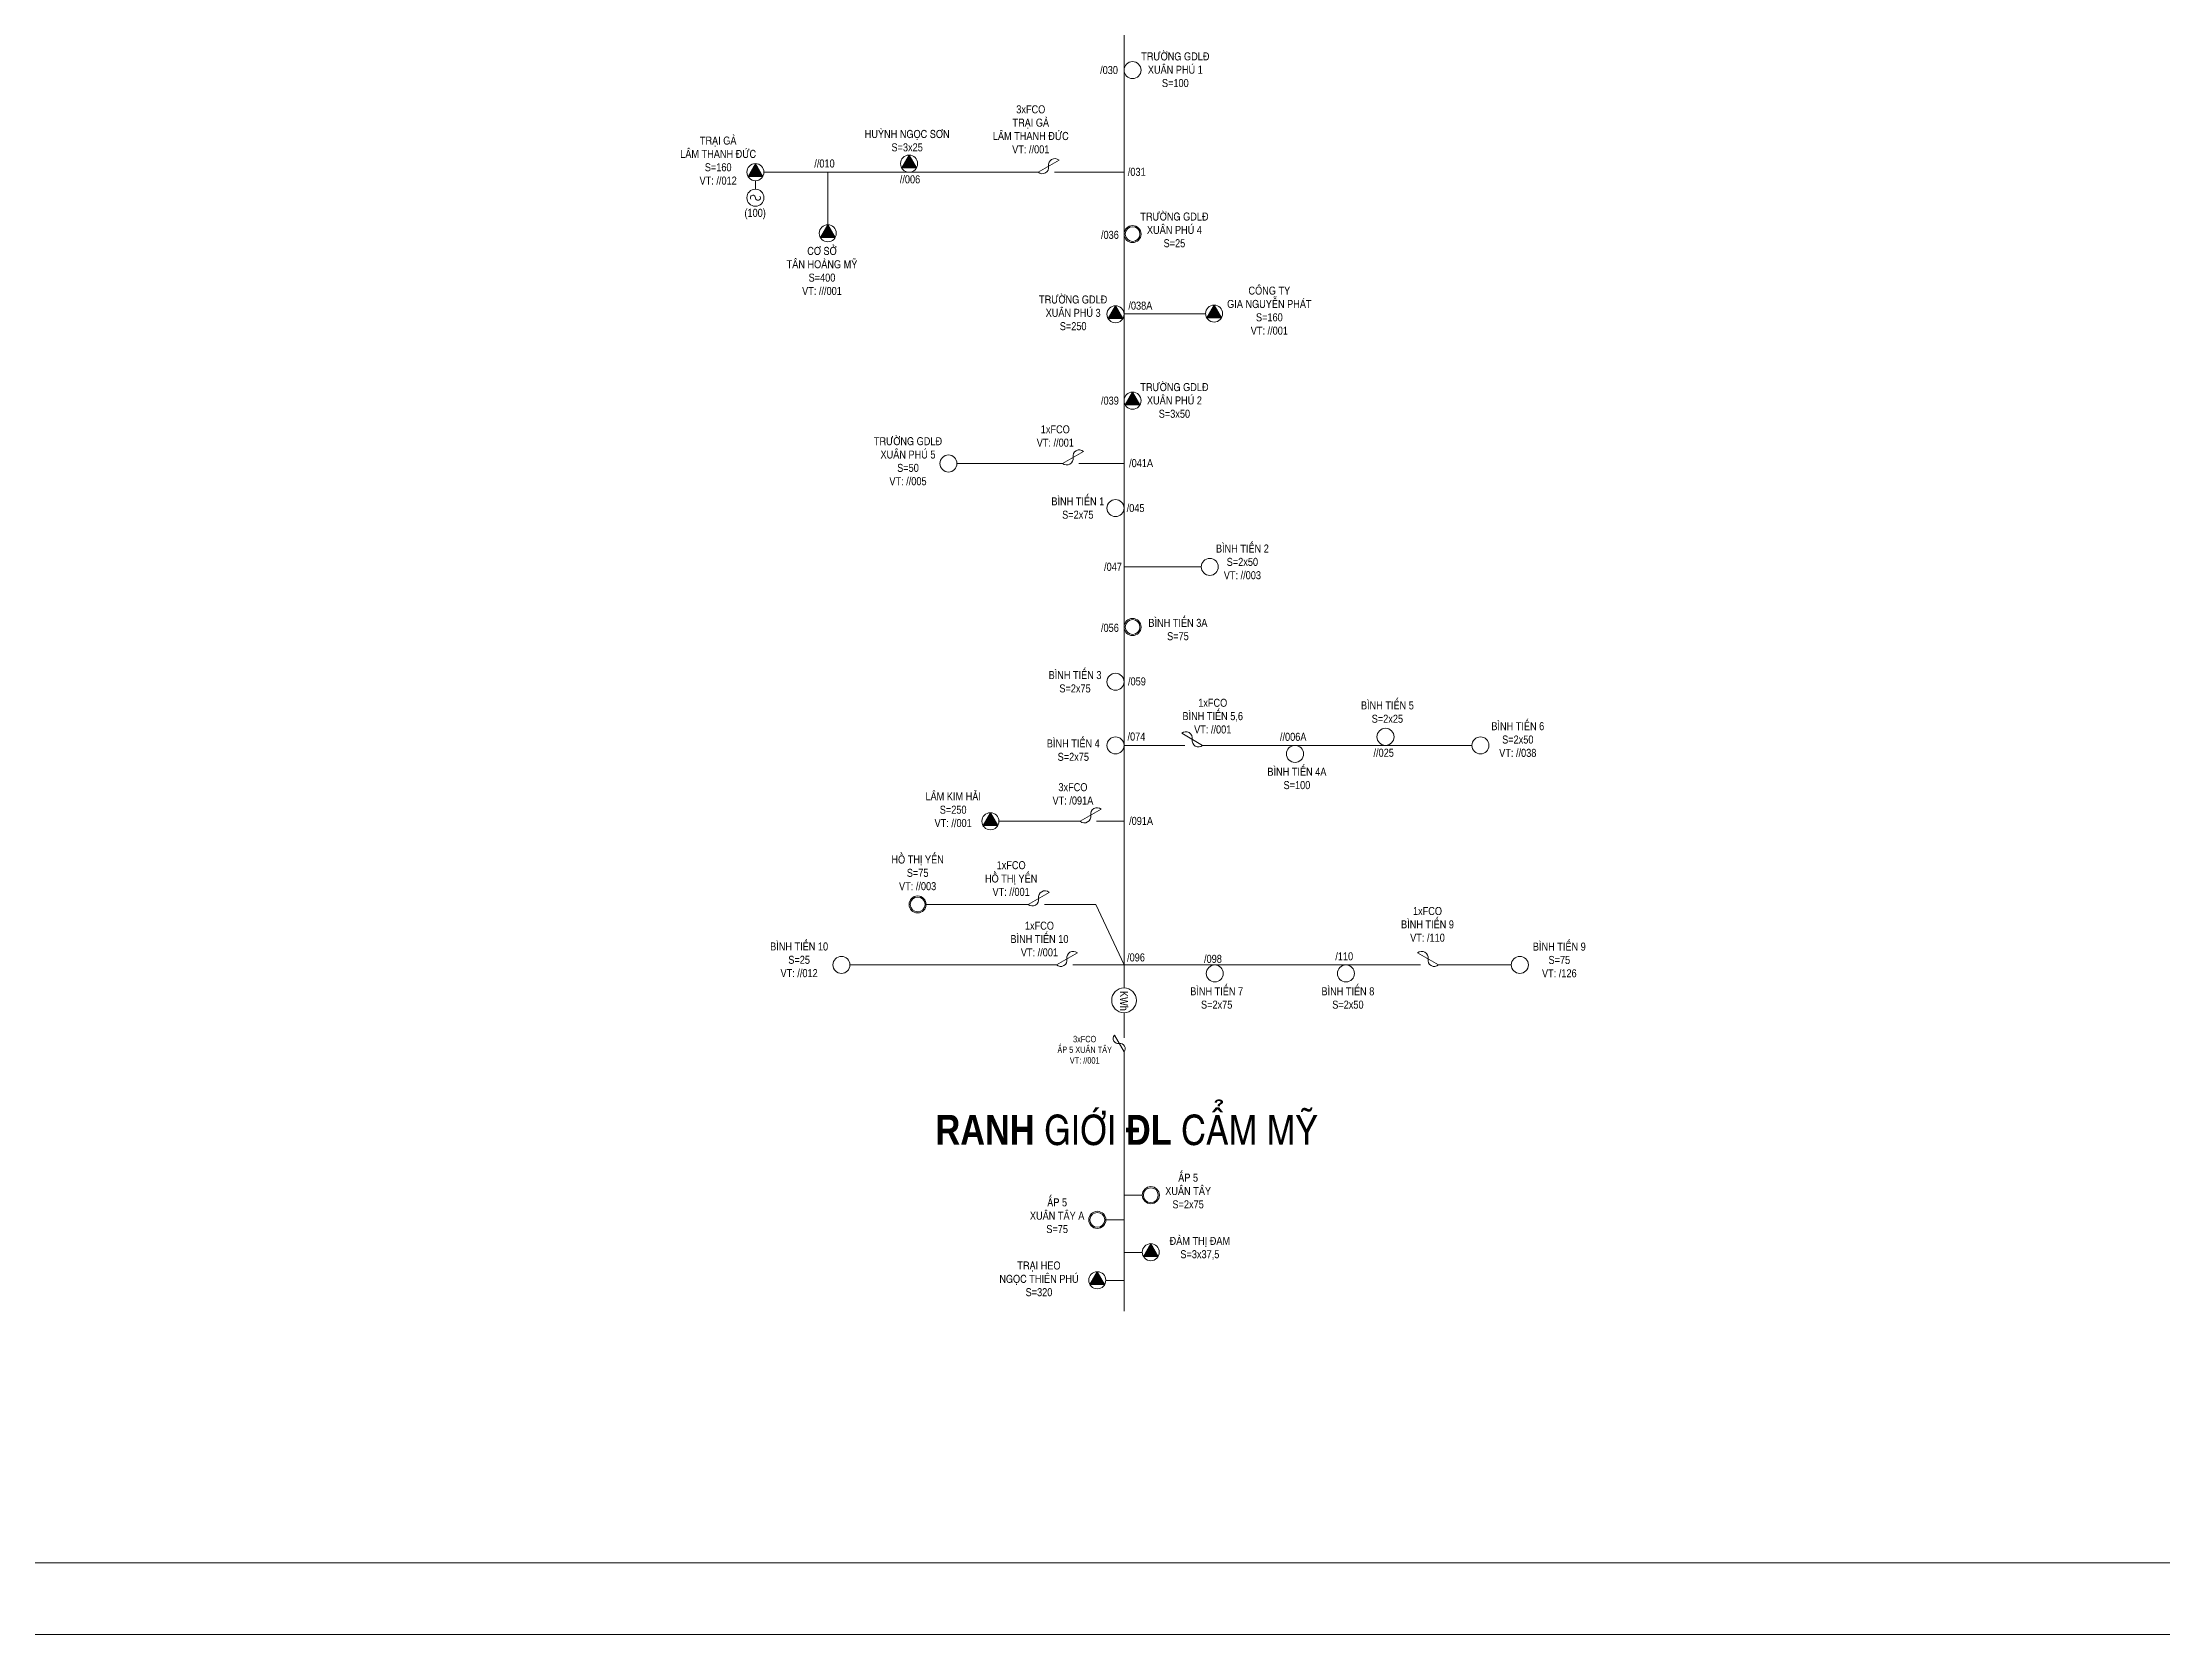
# Model space of a CAD drawing. Header units: inches. Extents: x 3694 to 9715, y -885 to 919.
# Drawn here: x 5225 to 5783, y -841 to -422 of the extents above; entities that cross this region are included whole.
import ezdxf

# ---------------------------------------------------------------- set-up
doc = ezdxf.new("R2010")
doc.units = ezdxf.units.IN
doc.header["$LTSCALE"] = 0.2
doc.header["$MEASUREMENT"] = 0
doc.layers.get('0').update_dxf_attribs({"lineweight": 5})
for name, color, linetype, lineweight in [('Khung', 7, 'Continuous', 13), ('TBA', 5, 'Continuous', 9), ('Text', 7, 'Continuous', 9), ('Thiet bi', 3, 'Continuous', 9), ('Tuyen 477', 5, 'Continuous', 13)]:
    doc.layers.add(name, color=color, linetype=linetype, lineweight=lineweight)
doc.styles.add('V-H-C', font='VHELVCN_0.TTF')

# ---------------------------------------------------------------- blocks, each defined once
blk = doc.blocks.new('TBA 1P')
at = {"color": 0}
blk.add_circle((0, 0.8), 0.8, dxfattribs=at)
blk = doc.blocks.new('TBA 3P')
at = {"color": 0}
blk.add_lwpolyline([(0, 1.6, 0, 1.39, 0), (0, 0.4, 0, 0, 0)], format="xyseb", dxfattribs=at)
blk.add_lwpolyline([(-0.69, 0.4), (0.69, 0.4), (0, 1.6)], close=True, dxfattribs=at)
blk.add_circle((0, 0.8), 0.8, dxfattribs=at)
blk = doc.blocks.new('FCO')
at = {"color": 0}
blk.add_lwpolyline([(0, 0, 0.707499), (0.8, 0.8, -0.707499), (1.6, 1.6, -5.301682)], format="xyb", dxfattribs=at)
blk.add_lwpolyline([(0, 0), (1.6, 1.6)], dxfattribs=at)
blk = doc.blocks.new('GIAO NHAN DIEN NANG')
at = {"layer": 'Thiet bi'}
for p, q in [((579.29, -85.47), (582.99, -85.47)), ((589.48, -85.47), (593.18, -85.47))]:
    blk.add_line(p, q, dxfattribs=at)
blk.add_circle((586.24, -85.47), 3.25, dxfattribs=at)
at = {"layer": 'Text', "insert": (586.39, -85.46), "char_height": 2.107, "width": 22.4302, "attachment_point": 5, "style": 'V-H-C'}
blk.add_mtext('KWh', dxfattribs=at)

msp = doc.modelspace()

# ---------------------------------------------------------------- linework, layer by layer
at = {"layer": 'Khung'}
for points in [[(3694.32, 918.53), (3694.32, -841.47), (6724.32, -841.47), (6724.32, 918.53)], [(3713.26, 899.59), (3713.26, -822.54), (6705.39, -822.54), (6705.39, 899.59)]]:
    msp.add_lwpolyline(points, close=True, dxfattribs=at)
at = {"layer": 'TBA'}
for centre, radius in [((5512.04, -472.69), 2.25), ((5512.04, -472.69), 1.95), ((5512.04, -576.16), 2.25), ((5512.04, -576.16), 1.95), ((5455.43, -649.21), 2.25), ((5455.43, -649.21), 1.95), ((5516.84, -725.77), 2.25), ((5516.84, -725.77), 1.95), ((5502.75, -732.27), 2.25), ((5502.75, -732.27), 1.95)]:
    msp.add_circle(centre, radius, dxfattribs=at)
at = {"layer": 'Thiet bi'}
msp.add_line((5412.7, -458.64), (5412.7, -460.87), dxfattribs=at)
for centre, start, end in [((5412.04, -463.12), 360, 218.6621), ((5413.37, -463.12), 180, 38.6621)]:
    msp.add_arc(centre, 0.669, start, end, dxfattribs=at)
at = {"layer": 'Tuyen 477'}
for p, q in [((5509.79, -643.48), (5509.79, -667.51)), ((5509.79, -681.39), (5509.79, -684.34)), ((5509.79, -688.04), (5509.79, -756.3)), ((5509.79, -725.77), (5514.59, -725.77)), ((5509.79, -732.27), (5505, -732.27)), ((5509.79, -740.84), (5514.59, -740.84)), ((5509.79, -748.22), (5505, -748.22))]:
    msp.add_line(p, q, dxfattribs=at)
for points in [[(5509.79, -326.01), (5509.79, -643.48)], [(5487.16, -456.39), (5414.95, -456.39)], [(5431.77, -456.39), (5431.77, -470.23)], [(5509.79, -456.39), (5491.44, -456.39)], [(5531.27, -493.68), (5509.79, -493.68)], [(5493.62, -533.09), (5465.8, -533.09)], [(5509.79, -533.09), (5497.9, -533.09)], [(5509.79, -560.32), (5530.13, -560.32)], [(5509.79, -607.32), (5525.76, -607.32)], [(5530.5, -607.32), (5601.41, -607.32)], [(5498.27, -627.32), (5476.84, -627.32)], [(5509.79, -627.32), (5502.55, -627.32)], [(5484.54, -649.21), (5457.68, -649.21)], [(5502.34, -649.21), (5488.82, -649.21)], [(5488.82, -649.21), (5502.34, -649.21), (5509.79, -665.14)], [(5491.99, -665.14), (5437.61, -665.14)], [(5509.79, -665.14), (5496.27, -665.14)], [(5509.79, -665.14), (5587.86, -665.14)], [(5592.62, -665.14), (5611.78, -665.14)]]:
    msp.add_lwpolyline(points, dxfattribs=at)

# ---------------------------------------------------------------- block references
at = {"layer": 'TBA', "yscale": 2.809729812779551, "zscale": 2.809729812779032}
for name, p, xscale in [('TBA 1P', (5512.04, -431.76), 2.809729812779551), ('TBA 3P', (5412.7, -458.64), 2.809729812779551), ('TBA 3P', (5453.17, -456.39), 2.809729812779551), ('TBA 3P', (5431.77, -474.73), 2.809729812779551), ('TBA 3P', (5507.55, -496.05), 2.809729812779551), ('TBA 3P', (5533.51, -495.87), 2.809729812779551), ('TBA 3P', (5512.04, -518.8), 2.809729812779551), ('TBA 1P', (5463.55, -535.34), 2.809729812779551), ('TBA 1P', (5507.55, -547.09), 2.809729812779551), ('TBA 1P', (5532.37, -562.57), 2.809729812779551), ('TBA 1P', (5507.55, -592.82), 2.809729812779551), ('TBA 1P', (5578.65, -607.32), 2.809729812779551), ('TBA 1P', (5507.55, -609.57), 2.809729812779551), ('TBA 1P', (5554.82, -611.82), 2.809729812779551), ('TBA 1P', (5603.66, -609.57), 2.809729812779551), ('TBA 3P', (5474.59, -629.56), 2.809729812779551), ('TBA 1P', (5435.36, -667.38), 2.809729812779551), ('TBA 1P', (5614.03, -667.38), 2.809729812779551), ('TBA 1P', (5533.69, -669.63), 2.809729812779551), ('TBA 1P', (5568.24, -669.63), 2.809729812779551), ('TBA 3P', (5516.83, -743.03), 2.809729812779551), ('TBA 3P', (5502.75, -750.42), -2.809729812779551)]:
    msp.add_blockref(name, p, dxfattribs=dict(at, xscale=xscale))
at = {"layer": 'Thiet bi', "color": 5}
for p, xscale, yscale, zscale, rotation in [((5487.16, -456.39), 2.809729812778497, 2.809729812779551, 2.809729812779032, 345.0000000000044), ((5493.62, -533.09), 2.809729812778497, 2.809729812779551, 2.809729812779032, 345.0000000000044), ((5530.5, -607.32), -2.809729812778497, 2.809729812779551, 2.809729812779032, 14.99999999999563), ((5498.27, -627.32), 2.809729812778497, 2.809729812779551, 2.809729812779032, 345.0000000000044), ((5484.54, -649.21), 2.809729812778497, 2.809729812779551, 2.809729812779032, 345.0000000000044), ((5491.99, -665.14), 2.809729812778497, 2.809729812779551, 2.809729812779032, 345.0000000000044), ((5592.62, -665.14), -2.809729812778497, 2.809729812779551, 2.809729812779032, 14.99999999999563), ((5509.79, -688.04), 2.247783850223055, 2.247783850223641, 2.247783850223226, 75.00000000001572)]:
    msp.add_blockref('FCO', p, dxfattribs=dict(at, xscale=xscale, yscale=yscale, zscale=zscale, rotation=rotation))
at = {"layer": 'Thiet bi', "xscale": 2.809729812779551, "yscale": 2.809729812778642, "zscale": 2.809729812779032}
msp.add_blockref('TBA 1P', (5412.7, -465.36), dxfattribs=at)
at = {"layer": 'Thiet bi', "color": 5, "rotation": 270}
msp.add_blockref('GIAO NHAN DIEN NANG', (5595.26, -88.22), dxfattribs=at)

# ---------------------------------------------------------------- texts
at = {"layer": 'Text', "attachment_point": 5, "style": 'V-H-C'}
for s, insert, char_height, width in [('TRÖÔØNG GDLÑ\\PXUAÂN PHUÙ 1\\PS=100', (5523.3, -429.42), 2.1073, 28.1807), ('/030', (5505.84, -429.51), 2.107, 7.0464), ('3xFCO\\PTRAÏI GAØ\\PLAÂM THANH ÑÖÙC\\PVT: //001', (5485.23, -445.12), 2.1073, 28.1807), ('TRAÏI GAØ\\PLAÂM THANH ÑÖÙC\\PS=160\\PVT: //012', (5402.9, -453.35), 2.1073, 28.1807), ('HUYØNH NGOÏC SÔN\\PS=3x25', (5452.67, -448.1), 2.1073, 28.1807), ('//010', (5430.9, -454.11), 2.107, 7.0464), ('//006', (5453.42, -458.29), 2.107, 7.0464), ('/031', (5513.13, -456.31), 2.107, 7.0464), ('(100)', (5412.64, -467.41), 2.107, 28.1807), ('TRÖÔØNG GDLÑ\\PXUAÂN PHUÙ 4\\PS=25', (5523.06, -471.6), 2.1073, 28.1807), ('/036', (5506.07, -472.91), 2.107, 7.0464), ('CÔ SÔÛ\\PTAÂN HOAØNG MYÕ\\PS=400\\PVT: ///001', (5430.24, -482.41), 2.1073, 28.1807), ('TRÖÔØNG GDLÑ\\PXUAÂN PHUÙ 3\\PS=250', (5496.39, -493.44), 2.1073, 28.1807), ('/038A', (5514.09, -491.54), 2.107, 7.0464), ('COÂNG TY\\PGIA NGUYEÃN PHAÙT\\PS=160\\PVT: //001', (5548.06, -492.86), 2.1073, 28.1807), ('TRÖÔØNG GDLÑ\\PXUAÂN PHUÙ 2\\PS=3x50', (5523.06, -516.5), 2.1073, 28.1807), ('/039', (5506.07, -516.55), 2.107, 7.0464), ('1xFCO\\PVT: //001', (5491.69, -525.87), 2.107, 28.1807), ('TRÖÔØNG GDLÑ\\PXUAÂN PHUÙ 5\\PS=50\\PVT: //005', (5452.89, -532.51), 2.1073, 28.1807), ('/041A', (5514.28, -533.01), 2.107, 7.0464), ('BÌNH TIEÁN 1\\PS=2x75', (5497.62, -544.84), 2.1073, 28.1807), ('/045', (5512.84, -544.84), 2.107, 7.0464), ('BÌNH TIEÁN 2\\PS=2x50\\PVT: //003', (5540.96, -559.02), 2.1073, 28.1807), ('/047', (5506.88, -560.32), 2.107, 7.0464), ('BÌNH TIEÁN 3A\\PS=75', (5523.98, -576.83), 2.1073, 28.1807), ('/056', (5506.07, -576.38), 2.107, 7.0464), ('BÌNH TIEÁN 3\\PS=2x75', (5496.88, -590.58), 2.1073, 28.1807), ('/059', (5513.19, -590.49), 2.107, 7.0464), ('1xFCO\\PBÌNH TIEÁN 5,6\\PVT: //001', (5533.15, -599.63), 2.1073, 28.1807), ('BÌNH TIEÁN 5\\PS=2x25', (5579.15, -598.57), 2.1073, 28.1807), ('BÌNH TIEÁN 6\\PS=2x50\\PVT: //038', (5613.49, -605.8), 2.1073, 28.1807), ('BÌNH TIEÁN 4\\PS=2x75', (5496.43, -608.59), 2.1073, 28.1807), ('/074', (5513.06, -605.01), 2.107, 7.0464), ('//006A', (5554.34, -605.08), 2.107, 7.0464), ('//025', (5578.17, -609.28), 2.107, 7.0464), ('BÌNH TIEÁN 4A\\PS=100', (5555.32, -616.04), 2.1073, 28.1807), ('LAÂM KIM HAÛI\\PS=250\\PVT: //001', (5464.79, -624.28), 2.1073, 28.1807), ('3xFCO\\PVT: /091A', (5496.33, -620.1), 2.107, 28.1807), ('/091A', (5514.28, -627.23), 2.107, 7.0464), ('HOÀ THÒ YEÁN\\PS=75\\PVT: //003', (5455.43, -640.9), 2.1073, 28.1807), ('1xFCO\\PHOÀ THÒ YEÁN\\PVT: //001', (5480.06, -642.4), 2.1073, 28.1807), ('1xFCO\\PBÌNH TIEÁN 9\\PVT: /110', (5589.71, -654.47), 2.1073, 28.1807), ('BÌNH TIEÁN 10\\PS=25\\PVT: //012', (5424.22, -663.8), 2.1073, 28.1807), ('1xFCO\\PBÌNH TIEÁN 10\\PVT: //001', (5487.51, -658.33), 2.1073, 28.1807), ('BÌNH TIEÁN 9\\PS=75\\PVT: /126', (5624.43, -663.84), 2.1073, 28.1807), ('/096', (5512.94, -663.17), 2.107, 7.0464), ('/098', (5533.21, -663.55), 2.107, 7.0464), ('/110', (5567.78, -662.88), 2.107, 7.0464), ('BÌNH TIEÁN 7\\PS=2x75', (5534.19, -673.85), 2.1073, 28.1807), ('BÌNH TIEÁN 8\\PS=2x50', (5568.75, -673.85), 2.1073, 28.1807), ('3xFCO \\PAÁP 5 XUAÂN TAÂY\\PVT: //001', (5499.43, -687.48), 1.6858, 26.0443), ('{\\fVNI-Helve-Condense|b1|i0|c0|p2;RANH GIÔÙI ÑL CAÅM MYÕ}', (5510.51, -708.66), 7.8916, 147.6017), ('AÁP 5\\PXUAÂN TAÂY\\PS=2x75', (5526.67, -724.68), 2.107, 28.1807), ('AÁP 5\\PXUAÂN TAÂY A\\PS=75', (5492.17, -731.19), 2.1073, 28.1807), ('ÑAØM THÒ ÑAM\\PS=3x37,5', (5529.76, -739.75), 2.1073, 28.1807), ('TRAÏI HEO\\PNGOÏC THIEÂN PHUÙ\\PS=320', (5487.39, -747.81), 2.1073, 28.1807)]:
    msp.add_mtext(s, dxfattribs=dict(at, insert=insert, char_height=char_height, width=width))

doc.saveas('drawing.dxf')
